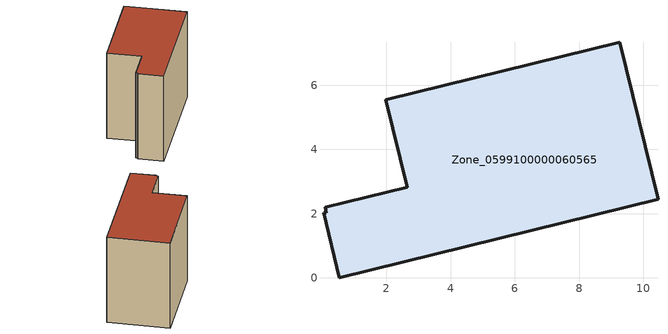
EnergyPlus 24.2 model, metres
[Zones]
Zone_0599100000060565
 floor ground (C_G): 0.12,2.03 0.1,2.2 2.64,2.82 1.97,5.55 9.27,7.34 10.46,2.44 0.54,0 0.04,2.02 z3.56
 wall outside (C_F): 0.54,0 10.46,2.44 9.27,7.34 1.97,5.55 2.64,2.82 0.1,2.2 0.12,2.03 0.04,2.02 0.54,0 z3.56:11.21
 roof outside (C_R): 0.1,2.2 0.12,2.03 0.04,2.02 0.54,0 10.46,2.44 9.27,7.34 1.97,5.55 2.64,2.82 z11.21
[BUILDING]
Pand.0599100000060565: North Axis=0; Terrain=City; Loads Convergence Tolerance Value=0.04; Temperature Convergence Tolerance Value=0.4; Solar Distribution=FullExterior; Maximum Number of Warmup Days=25; Minimum Number of Warmup Days=1
[Site:Location]
Rotterdam.The.Hague.AP_ZH_NLD Design_Conditions: Latitude=51.96; Longitude=4.45; Time Zone=1; Elevation=-4.5
[SITE:GROUNDTEMPERATURE:BUILDINGSURFACE]
18, 18, 18, 18, 18, 18, 18, 18, 18, 18, 18, 18
[MATERIAL] Thermal Absorptance=0.9; Solar Absorptance=0.7; Visible Absorptance=0.7
Name | Roughness | Thickness | Conductivity | Density | Specific Heat
G.TI.1946 | MediumSmooth | 0.15 | 1 | 540 | 1210
F.TI.1946 | Rough | 0.3 | 0.857143 | 1920 | 840
R.TI.1946 | MediumRough | 0.2 | 0.1 | 1500 | 1000
[CONSTRUCTION]
C_G: G.TI.1946
C_F: F.TI.1946
C_R: R.TI.1946
[ZONE]
Zone_0599100000060565: Type=1; Multiplier=1; Ceiling Height=Autocalculate; Volume=Autocalculate; Floor Area=autocalculate; Part of Total Floor Area=Yes
[ZONEINFILTRATION:DESIGNFLOWRATE]
Infil_Zone_0599100000060565: Zone or ZoneList or Space or SpaceList=Zone_0599100000060565; Schedule=AlwaysOn; Design Flow Rate Calculation Method=Flow/Area; Flow Rate per Floor Area=0.003; Constant Term Coefficient=1; Temperature Term Coefficient=0; Velocity Term Coefficient=0; Velocity Squared Term Coefficient=0
[HVACTEMPLATE:ZONE:IDEALLOADSAIRSYSTEM]
Zone_0599100000060565: Maximum Heating Supply Air Temperature=50; Minimum Cooling Supply Air Temperature=13; Maximum Heating Supply Air Humidity Ratio=0.0156; Minimum Cooling Supply Air Humidity Ratio=0.0077; Heating Limit=NoLimit; Cooling Limit=NoLimit; Dehumidification Control Type=ConstantSensibleHeatRatio; Cooling Sensible Heat Ratio=0.7; Dehumidification Setpoint=60; Humidification Control Type=None; Humidification Setpoint=30; Outdoor Air Method=None; Outdoor Air Flow Rate per Person=0.00944; Outdoor Air Flow Rate per Zone Floor Area=0; Outdoor Air Flow Rate per Zone=0; Demand Controlled Ventilation Type=None; Outdoor Air Economizer Type=NoEconomizer; Heat Recovery Type=None; Sensible Heat Recovery Effectiveness=0.7; Latent Heat Recovery Effectiveness=0.65
[ZONECONTROL:THERMOSTAT]
ThermostatControl_Zone_0599100000060565: Zone or ZoneList=Zone_0599100000060565; Control Type Schedule=DualSetpointControlType; Control 1=Thermostat_Zone_0599100000060565; Temperature Difference Between Cutout And Setpoint=0
[THERMOSTATSETPOINT:DUALSETPOINT]
Thermostat_Zone_0599100000060565: Heating Setpoint Temperature Schedule=HeatingSetpoint_Zone_0599100000060565; Cooling Setpoint Temperature Schedule=CoolingSetpoint_Zone_0599100000060565
[SCHEDULE:COMPACT]
HeatingSetpoint_Zone_0599100000060565: Through: 12/31, For: AllDays, Until: 24:00, 21
CoolingSetpoint_Zone_0599100000060565: Through: 12/31, For: AllDays, Until: 24:00, 24
DualSetpointControlType: Through: 12/31, For: AllDays, Until: 24:00, 4
AlwaysOn: Through: 12/31, For: AllDays, Until: 24:00, 1
